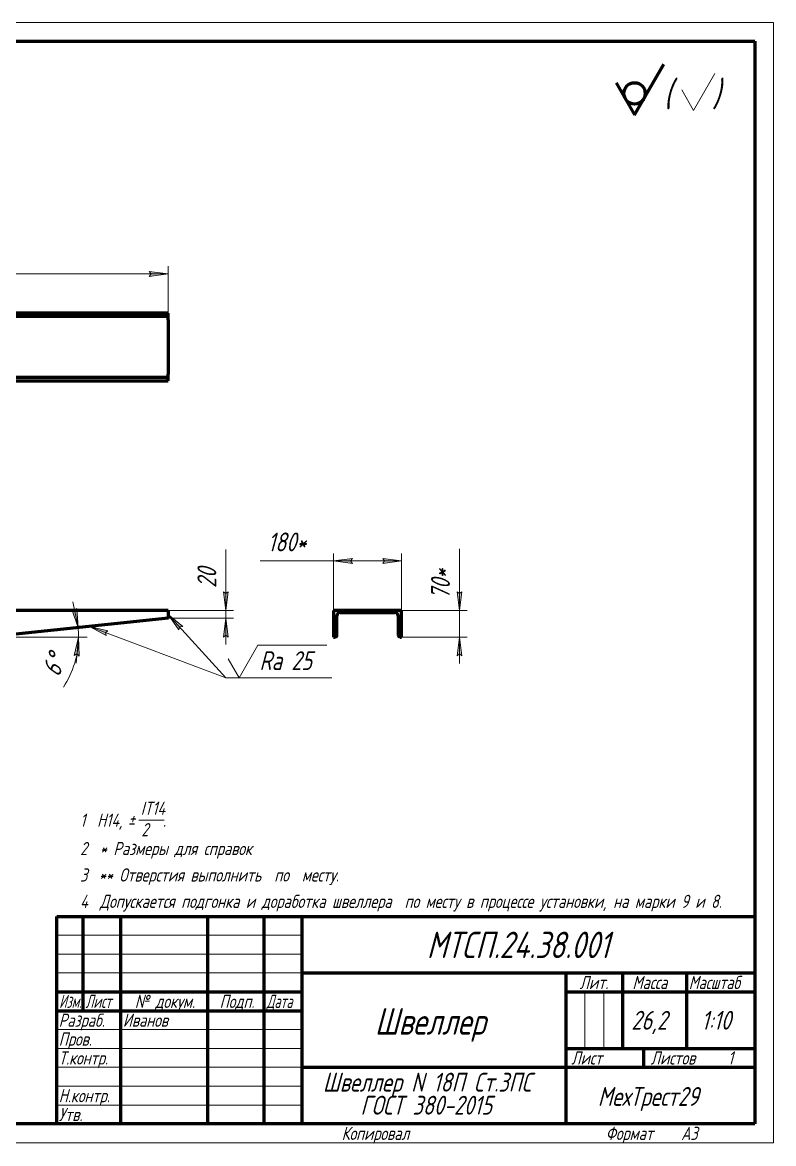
# Model space of a CAD drawing. Header units: millimetres. Extents: x 0 to 420, y 0 to 297.
# Drawn here: x 220.9 to 420, y -0.2 to 297 of the extents above; entities that cross this region are included whole.
import ezdxf

# ---------------------------------------------------------------- set-up
doc = ezdxf.new("R2010")
doc.units = ezdxf.units.MM
doc.linetypes.add('K5LT_BASIC', pattern=[0])
doc.linetypes.add('K5LT_THIN', pattern=[0])
doc.layers.add('Системный слой', color=7, linetype='Continuous')
doc.styles.add('KDIMTEXTSTYLE', font='GOST_AU.SHX', dxfattribs={"width": 0.96, "oblique": 15, "height": 5})
doc.styles.add('KTEXTSTYLE', font='GOST_AU.SHX', dxfattribs={"width": 0.96, "height": 5})
doc.dimstyles.new('KDIMSTYLE (0.10)', dxfattribs={"dimtxt": 5, "dimasz": 1, "dimexe": 2, "dimexo": 0, "dimgap": 1, "dimtad": 1, "dimlfac": 10, "dimtxsty": 'KDIMTEXTSTYLE', "dimsah": 1, "dimcen": 0, "dimdle": 1, "dimadec": 0, "dimazin": 0, "dimtfac": 0.667, "dimtmove": 0, "dimatfit": 3, "dimfxl": 1, "dimtvp": 1, "dimtolj": 1, "dimtzin": 0, "dimarcsym": 0})

# ---------------------------------------------------------------- blocks, each defined once
blk = doc.blocks.new('D0')
at = {"layer": 'Системный слой'}
blk.add_hatch(color=7, dxfattribs=at).paths.add_polyline_path([(337.39, 129.07), (336.74, 134.07), (336.08, 129.07), (336.74, 129.57)])
at = {"layer": 'Системный слой', "color": 7, "linetype": 'K5LT_THIN', "lineweight": 18}
for p, q in [((321.38, 141.07), (338.74, 141.07)), ((336.74, 141.07), (336.74, 142.07)), ((336.74, 141.07), (336.74, 134.07)), ((321.38, 134.07), (338.74, 134.07)), ((336.74, 134.07), (336.08, 129.07)), ((337.39, 129.07), (336.74, 134.07)), ((336.74, 134.07), (336.74, 127.07)), ((336.08, 129.07), (336.74, 129.57)), ((336.74, 129.57), (337.39, 129.07))]:
    blk.add_line(p, q, dxfattribs=at)
blk.add_wipeout([(335.74, 144.07), (328.6, 144.07), (328.6, 154.96), (335.74, 154.96)]).dxf.layer = 'Системный слой'
at = {"layer": 'Системный слой'}
blk.add_hatch(color=7, dxfattribs=at).paths.add_polyline_path([(336.74, 141.07), (337.39, 146.07), (336.74, 145.57), (336.08, 146.07)])
at = {"layer": 'Системный слой', "color": 7, "linetype": 'K5LT_THIN', "lineweight": 18}
for p, q in [((336.74, 142.07), (336.74, 157.41)), ((336.74, 145.57), (336.08, 146.07)), ((336.08, 146.07), (336.74, 141.07)), ((336.74, 141.07), (336.74, 148.07)), ((336.74, 141.07), (337.39, 146.07)), ((337.39, 146.07), (336.74, 145.57))]:
    blk.add_line(p, q, dxfattribs=at)
at = {"layer": 'Системный слой', "color": 7, "insert": (329.2, 144.07), "char_height": 5, "attachment_point": 1, "rotation": 90, "style": 'KTEXTSTYLE'}
blk.add_mtext('\\H3.5;\\W0.965;\\Q15;\\Q15;\\H5.00;70*', dxfattribs=at)
blk = doc.blocks.new('KDIMARROW_02')
at = {"layer": 'Системный слой'}
blk.add_hatch(color=0, dxfattribs=at).paths.add_polyline_path([(4.5, 0), (5, 0.66), (0, 0), (5, -0.66)])
at = {"layer": 'Системный слой', "color": 0, "linetype": 'K5LT_THIN', "lineweight": 18}
for p, q in [((0, 0), (-1, 0)), ((5, 0.66), (0, 0)), ((0, 0), (5, -0.66)), ((0, 0), (7, 0)), ((4.5, 0), (5, 0.66)), ((5, -0.66), (4.5, 0))]:
    blk.add_line(p, q, dxfattribs=at)
blk = doc.blocks.new('D1')
at = {"layer": 'Системный слой'}
for points in [[(308.38, 153.58), (307.88, 154.24), (308.38, 154.89), (303.38, 154.24)], [(316.38, 153.58), (321.38, 154.24), (316.38, 154.89), (316.88, 154.24)]]:
    blk.add_hatch(color=7, dxfattribs=at).paths.add_polyline_path(points)
at = {"layer": 'Системный слой', "color": 7, "linetype": 'K5LT_THIN', "lineweight": 18}
for p, q in [((303.38, 141.07), (303.38, 156.24)), ((303.38, 154.24), (308.38, 154.89)), ((308.38, 154.89), (307.88, 154.24)), ((316.88, 154.24), (316.38, 154.89)), ((316.38, 154.89), (321.38, 154.24)), ((321.38, 141.07), (321.38, 156.24)), ((303.38, 154.24), (301.38, 154.24)), ((308.38, 153.58), (303.38, 154.24)), ((321.38, 154.24), (303.38, 154.24)), ((307.88, 154.24), (308.38, 153.58)), ((321.38, 154.24), (316.38, 153.58)), ((316.38, 153.58), (316.88, 154.24))]:
    blk.add_line(p, q, dxfattribs=at)
blk.add_wipeout([(285.92, 155.24), (285.92, 162.37), (298.84, 162.37), (298.84, 155.24)]).dxf.layer = 'Системный слой'
blk.add_line((301.38, 154.24), (283.92, 154.24), dxfattribs=at)
at = {"layer": 'Системный слой', "color": 7, "insert": (285.92, 161.77), "char_height": 5, "attachment_point": 1, "style": 'KTEXTSTYLE'}
blk.add_mtext('\\H3.5;\\W0.965;\\Q15;\\Q15;\\H5.00;180*', dxfattribs=at)
blk = doc.blocks.new('KDIMARROW_01')
at = {"layer": 'Системный слой'}
blk.add_hatch(color=0, dxfattribs=at).paths.add_polyline_path([(-5, -0.66), (0, 0), (-5, 0.66), (-4.5, 0)])
at = {"layer": 'Системный слой', "color": 0, "linetype": 'K5LT_THIN', "lineweight": 18}
for p, q in [((-4.5, 0), (-5, 0.66)), ((-5, 0.66), (0, 0)), ((0, 0), (-5, -0.66)), ((-5, -0.66), (-4.5, 0)), ((0, 0), (-1, 0))]:
    blk.add_line(p, q, dxfattribs=at)
blk = doc.blocks.new('D11')
at = {"layer": 'Системный слой'}
blk.add_hatch(color=7, dxfattribs=at).paths.add_polyline_path([(275.46, 134.07), (274.8, 139.07), (274.14, 134.07), (274.8, 134.57)])
at = {"layer": 'Системный слой', "color": 7, "linetype": 'K5LT_THIN', "lineweight": 18}
for p, q in [((274.8, 141.07), (274.8, 145.07)), ((259.5, 141.07), (276.8, 141.07)), ((274.8, 141.07), (274.8, 139.07)), ((259.5, 139.07), (276.8, 139.07)), ((274.8, 139.07), (274.14, 134.07)), ((275.46, 134.07), (274.8, 139.07)), ((274.8, 139.07), (274.8, 132.07)), ((274.14, 134.07), (274.8, 134.57)), ((274.8, 134.57), (275.46, 134.07))]:
    blk.add_line(p, q, dxfattribs=at)
blk.add_wipeout([(273.8, 147.07), (266.66, 147.07), (266.66, 154.91), (273.8, 154.91)]).dxf.layer = 'Системный слой'
at = {"layer": 'Системный слой'}
blk.add_hatch(color=7, dxfattribs=at).paths.add_polyline_path([(274.8, 141.07), (275.46, 146.07), (274.8, 145.57), (274.14, 146.07)])
at = {"layer": 'Системный слой', "color": 7, "linetype": 'K5LT_THIN', "lineweight": 18}
for p, q in [((274.8, 145.07), (274.8, 157.24)), ((274.8, 145.57), (274.14, 146.07)), ((274.14, 146.07), (274.8, 141.07)), ((274.8, 141.07), (274.8, 148.07)), ((274.8, 141.07), (275.46, 146.07)), ((275.46, 146.07), (274.8, 145.57))]:
    blk.add_line(p, q, dxfattribs=at)
at = {"layer": 'Системный слой', "color": 7, "insert": (267.27, 147.07), "char_height": 5, "attachment_point": 1, "rotation": 90, "style": 'KTEXTSTYLE'}
blk.add_mtext('\\H3.5;\\W0.965;\\Q15;\\Q15;\\H5.00;20', dxfattribs=at)
blk = doc.blocks.new('D12')
at = {"layer": 'Системный слой'}
blk.add_hatch(color=7, dxfattribs=at).paths.add_polyline_path([(235.63, 136.56), (235.29, 141.6), (234.74, 140.98), (234, 141.34)])
at = {"layer": 'Системный слой', "color": 7, "linetype": 'K5LT_THIN', "lineweight": 18}
for p, q in [((235.63, 136.56), (234.25, 143.43)), ((234.74, 140.98), (234, 141.34)), ((234, 141.34), (235.63, 136.56)), ((235.29, 141.6), (234.74, 140.98)), ((235.63, 136.56), (235.29, 141.6)), ((259.5, 139.07), (233.64, 136.36)), ((238.06, 134.07), (233.76, 134.07))]:
    blk.add_line(p, q, dxfattribs=at)
blk.add_arc((211.86, 134.07), 23.9, 0, 6, dxfattribs=at)
blk.add_wipeout([(232.08, 122.73), (225.27, 125.27), (227.66, 131.67), (234.46, 129.13)]).dxf.layer = 'Системный слой'
at = {"layer": 'Системный слой'}
blk.add_hatch(color=7, dxfattribs=at).paths.add_polyline_path([(235.95, 129.03), (235.76, 134.07), (234.63, 129.15), (235.34, 129.59)])
at = {"layer": 'Системный слой', "color": 7, "linetype": 'K5LT_THIN', "lineweight": 18}
for p, q in [((235.76, 134.07), (234.63, 129.15)), ((235.76, 134.07), (235.1, 127.1)), ((235.95, 129.03), (235.76, 134.07)), ((234.63, 129.15), (235.34, 129.59)), ((235.34, 129.59), (235.95, 129.03))]:
    blk.add_line(p, q, dxfattribs=at)
blk.add_arc((211.86, 134.07), 23.9, 326.2479, 0, dxfattribs=at)
at = {"layer": 'Системный слой', "color": 7, "char_height": 5, "attachment_point": 1, "rotation": 69.5484, "style": 'KTEXTSTYLE'}
for s, insert in [('\\H3.5;\\W0.965;\\Q15;\\Q15;\\H5.00;6', (225.93, 125.03)), ('\\H3.5;\\W0.965;\\Q15;\\Q15;\\H5.00;°', (227.04, 128))]:
    blk.add_mtext(s, dxfattribs=dict(at, insert=insert))
blk = doc.blocks.new('U7')
at = {"layer": 'Системный слой'}
blk.add_hatch(color=7, dxfattribs=at).paths.add_polyline_path([(263.36, 136.82), (259.5, 140.07), (262.38, 135.93), (262.53, 136.74)])
at = {"layer": 'Системный слой', "color": 7, "linetype": 'K5LT_THIN', "lineweight": 18}
for p, q in [((259.5, 140.07), (263.36, 136.82)), ((262.38, 135.93), (259.5, 140.07)), ((274.8, 123.28), (259.5, 140.07)), ((262.53, 136.74), (262.38, 135.93)), ((263.36, 136.82), (262.53, 136.74)), ((278.3, 123.28), (283.29, 131.91)), ((283.29, 131.91), (301.55, 131.91)), ((275.41, 128.28), (278.3, 123.28)), ((274.8, 123.28), (302.94, 123.28))]:
    blk.add_line(p, q, dxfattribs=at)
at = {"layer": 'Системный слой', "color": 7, "insert": (283.71, 130.31), "char_height": 5, "attachment_point": 1, "style": 'KTEXTSTYLE'}
blk.add_mtext('\\H3.5;\\W0.965;\\Q15;\\Q15;\\H5.00;Ra 25', dxfattribs=at)
blk = doc.blocks.new('U8')
at = {"layer": 'Системный слой'}
blk.add_hatch(color=7, dxfattribs=at).paths.add_polyline_path([(242.86, 135.3), (243.56, 135.74), (238.64, 136.88), (243.09, 134.5)])
at = {"layer": 'Системный слой', "color": 7, "linetype": 'K5LT_THIN', "lineweight": 18}
for p, q in [((238.64, 136.88), (243.56, 135.74)), ((243.09, 134.5), (238.64, 136.88)), ((274.8, 123.28), (238.64, 136.88)), ((243.56, 135.74), (242.86, 135.3)), ((242.86, 135.3), (243.09, 134.5))]:
    blk.add_line(p, q, dxfattribs=at)
blk = doc.blocks.new('D13')
at = {"layer": 'Системный слой'}
for points in [[(91.63, 230.34), (92.13, 231), (87.13, 230.34), (92.13, 229.68)], [(254.5, 229.68), (259.5, 230.34), (254.5, 231), (255, 230.34)]]:
    blk.add_hatch(color=7, dxfattribs=at).paths.add_polyline_path(points)
at = {"layer": 'Системный слой', "color": 7, "linetype": 'K5LT_THIN', "lineweight": 18}
for p, q in [((87.13, 219.95), (87.13, 232.34)), ((259.5, 218.18), (259.5, 232.34)), ((87.13, 230.34), (92.13, 231)), ((92.13, 229.68), (87.13, 230.34)), ((92.13, 231), (91.63, 230.34)), ((91.63, 230.34), (92.13, 229.68)), ((255, 230.34), (254.5, 231)), ((254.5, 231), (259.5, 230.34)), ((259.5, 230.34), (254.5, 229.68)), ((254.5, 229.68), (255, 230.34))]:
    blk.add_line(p, q, dxfattribs=at)
blk.add_wipeout([(169.77, 231.34), (169.77, 238.48), (182.7, 238.48), (182.7, 231.34)]).dxf.layer = 'Системный слой'
blk.add_line((259.5, 230.34), (87.13, 230.34), dxfattribs=at)
at = {"layer": 'Системный слой', "color": 7, "insert": (169.77, 237.87), "char_height": 5, "attachment_point": 1, "style": 'KTEXTSTYLE'}
blk.add_mtext('\\H3.5;\\W0.965;\\Q15;\\Q15;\\H5.00;1724', dxfattribs=at)
blk = doc.blocks.new('U9')
at = {"color": 7, "linetype": 'K5LT_THIN', "lineweight": 18}
for p, q in [((0, 297), (420, 297)), ((420, 297), (420, 0)), ((230, 55), (295, 55)), ((230, 50), (295, 50)), ((230, 45), (295, 45)), ((369.96, 25), (369.96, 40)), ((374.98, 25), (374.98, 40)), ((230, 30), (295, 30)), ((230, 25), (295, 25)), ((230, 20), (295, 20)), ((230, 15), (295, 15)), ((230, 10), (295, 10)), ((420, 0), (0, 0))]:
    blk.add_line(p, q, dxfattribs=at)
at = {"color": 150, "linetype": 'K5LT_BASIC', "lineweight": 60, "true_color": 0x0080ff}
for p, q in [((20, 292), (415, 292)), ((415, 292), (415, 5)), ((230, 60), (415, 60)), ((230, 5), (230, 60)), ((237, 35), (237, 60)), ((247, 5), (247, 60)), ((270, 5), (270, 60)), ((285, 5), (285, 60)), ((295, 5), (295, 60)), ((295, 45), (415, 45)), ((365, 5), (365, 45)), ((380, 25), (380, 45)), ((397, 25), (397, 45)), ((230, 40), (295, 40)), ((365, 40), (380, 40)), ((380, 40), (415, 40)), ((230, 35), (295, 35)), ((365, 25), (415, 25)), ((385.57, 20), (385.57, 25)), ((295, 20), (365, 20)), ((365, 20), (415, 20)), ((415, 5), (20, 5))]:
    blk.add_line(p, q, dxfattribs=at)
at = {"color": 7, "attachment_point": 1, "style": 'KTEXTSTYLE'}
for s, insert, char_height in [('\\H3.5;\\W0.965;\\Q15;\\Q15;\\H7.00;МТСП.24.38.001', (328.07, 55.95), 7), ('\\H3.5;\\W0.965;\\Q15;\\Q15;Лит.', (368.56, 44.23), 3.5), ('\\H3.5;\\W0.965;\\Q15;\\Q15;Масса', (382.58, 44.23), 3.5), ('\\H3.5;\\W0.965;\\Q15;\\Q15;\\W0.941;Масштаб', (397.52, 44.23), 3.5), ('\\H3.5;\\W0.965;\\Q15;\\Q15;\\W0.797;Изм.', (230.61, 39.23), 3.5), ('\\H3.5;\\W0.965;\\Q15;\\Q15;\\W0.807;Лист', (237.6, 39.23), 3.5), ('\\H3.5;\\W0.965;\\Q15;\\Q15;№ докум.', (250.67, 39.23), 3.5), ('\\H3.5;\\W0.965;\\Q15;\\Q15;Подп.', (273.15, 39.23), 3.5), ('\\H3.5;\\W0.965;\\Q15;\\Q15;\\W0.807;Дата', (285.6, 39.23), 3.5), ('\\H3.5;\\W0.965;\\Q15;\\Q15;\\H7.00;Швеллер', (314.28, 35.65), 7), ('\\H3.5;\\W0.965;\\Q15;\\Q15;Разраб.', (230.5, 34.23), 3.5), ('\\H3.5;\\W0.965;\\Q15;\\Q15;Иванов', (247.5, 34.23), 3.5), ('\\H3.5;\\W0.965;\\Q15;\\Q15;\\H5.00;26,2', (382.3, 34.97), 5), ('\\H3.5;\\W0.965;\\Q15;\\Q15;\\H5.00;1:10', (400.86, 34.97), 5), ('\\H3.5;\\W0.965;\\Q15;\\Q15;Пров.', (230.5, 29.23), 3.5), ('\\H3.5;\\W0.965;\\Q15;\\Q15;Т.контр.', (230.5, 24.23), 3.5), ('\\H3.5;\\W0.965;\\Q15;\\Q15;Лист', (366.36, 24.23), 3.5), ('\\H3.5;\\W0.965;\\Q15;\\Q15;Листов', (387.41, 24.23), 3.5), ('\\H3.5;\\W0.965;\\Q15;\\Q15;1', (407.91, 24.23), 3.5), ('\\H3.5;\\W0.965;\\Q15;\\Q15;\\H5.00;Швеллер N 18П Ст.3ПС ', (300.52, 18.55), 5), ('\\H3.5;\\W0.965;\\Q15;\\Q15;Н.контр.', (230.5, 14.23), 3.5), ('\\H3.5;\\W0.965;\\Q15;\\Q15;\\H5.00;ГОСТ 380-2015', (310.5, 12.45), 5), ('\\H3.5;\\W0.965;\\Q15;\\Q15;\\H5.00;МехТрест29', (373.41, 14.77), 5), ('\\H3.5;\\W0.965;\\Q15;\\Q15;Утв.', (230.5, 9.23), 3.5), ('\\H3.5;\\W0.965;\\Q15;\\Q15;Копировал', (305.5, 4.23), 3.5), ('\\H3.5;\\W0.965;\\Q15;\\Q15;Формат', (375.5, 4.23), 3.5), ('\\H3.5;\\W0.965;\\Q15;\\Q15;A3', (395.5, 4.23), 3.5)]:
    blk.add_mtext(s, dxfattribs=dict(at, insert=insert, char_height=char_height))
blk = doc.blocks.new('U10')
at = {"color": 7, "linetype": 'K5LT_THIN', "lineweight": 18}
blk.add_line((251.74, 85.51), (258.41, 85.51), dxfattribs=at)
at = {"color": 7, "char_height": 3.5, "attachment_point": 1, "style": 'KTEXTSTYLE'}
for s, insert in [('\\H3.5;\\W0.965;\\Q15;\\Q15;IT14', (252.26, 90.43)), ('\\H3.5;\\W0.965;\\Q15;\\Q15;1', (236.18, 87.26)), ('\\H3.5;\\W0.965;\\Q15;\\Q15;Н14, ', (240.66, 87.26)), ('\\H3.5;\\W0.965;\\Q15;\\Q15;±', (248.81, 87.26)), ('\\H3.5;\\W0.965;\\Q15;\\Q15;2', (252.41, 84.74)), ('\\H3.5;\\W0.965;\\Q15;\\Q15;.', (258.12, 87.26)), ('\\H3.5;\\W0.965;\\Q15;\\Q15;2', (236.18, 79.74)), ('\\H3.5;\\W0.965;\\Q15;\\Q15;* Размеры для справок', (241.4, 79.74)), ('\\H3.5;\\W0.965;\\Q15;\\Q15;3', (236.18, 72.74)), ('\\H3.5;\\W0.965;\\Q15;\\Q15;** Отверстия выполнить  по  месту.', (241.13, 72.74)), ('\\H3.5;\\W0.965;\\Q15;\\Q15;4', (236.18, 65.74)), ('\\H3.5;\\W0.965;\\Q15;\\Q15;Допускается подгонка и доработка швеллера  по месту в процессе установки, на марки 9 и 8.', (241.4, 65.74))]:
    blk.add_mtext(s, dxfattribs=dict(at, insert=insert))
blk = doc.blocks.new('U11')
at = {"color": 150, "linetype": 'K5LT_BASIC', "lineweight": 60, "true_color": 0x0080ff}
for p, q in [((383.14, 272.51), (390.88, 285.91)), ((378.23, 281.01), (383.14, 272.51))]:
    blk.add_line(p, q, dxfattribs=at)
at = {"color": 7, "linetype": 'K5LT_THIN', "lineweight": 18}
for p, q in [((398.77, 273.69), (404.45, 283.49)), ((395.67, 279.13), (398.77, 273.69))]:
    blk.add_line(p, q, dxfattribs=at)
at = {"color": 150, "linetype": 'K5LT_BASIC', "lineweight": 60, "true_color": 0x0080ff}
blk.add_arc((383.14, 278.17), 2.83, 0, 360, dxfattribs=at)
at = {"color": 7, "char_height": 7, "attachment_point": 1, "style": 'KTEXTSTYLE'}
for s, insert in [('\\H3.5;\\W0.965;\\Q15;\\Q15;\\H7.00;(', (390.88, 281.65)), ('\\H3.5;\\W0.965;\\Q15;\\Q15;\\H7.00;)', (403.75, 281.65))]:
    blk.add_mtext(s, dxfattribs=dict(at, insert=insert))

msp = doc.modelspace()

# ---------------------------------------------------------------- linework, layer by layer
at = {"layer": 'Системный слой', "color": 150, "linetype": 'K5LT_BASIC', "lineweight": 60, "true_color": 0x0080ff}
for p, q in [((259.5047, 219.9531), (211.8607, 219.9531)), ((259.5047, 219.0831), (259.5047, 219.9531)), ((216.6179, 219.0831), (259.5047, 219.0831)), ((259.5047, 218.1831), (259.5047, 219.0831)), ((259.5047, 218.1831), (259.5047, 203.7231)), ((259.5047, 202.8231), (216.6179, 202.8231)), ((259.5047, 202.8231), (259.5047, 203.7231)), ((259.5047, 201.9531), (259.5047, 202.8231)), ((211.8607, 201.9531), (259.5047, 201.9531)), ((259.5047, 141.0664), (87.1258, 141.0664)), ((259.5047, 141.0664), (259.5047, 139.074)), ((303.3769, 141.0664), (303.3769, 134.0664)), ((321.3769, 141.0664), (303.3769, 141.0664)), ((305.1469, 140.5564), (319.6069, 140.5564)), ((321.3769, 134.0664), (321.3769, 141.0664)), ((259.5047, 139.074), (211.8607, 134.0664)), ((304.2469, 134.5664), (304.2469, 139.6564)), ((320.5069, 139.6564), (320.5069, 134.5664)), ((303.3769, 134.0664), (303.7469, 134.0664)), ((321.0069, 134.0664), (321.3769, 134.0664))]:
    msp.add_line(p, q, dxfattribs=at)
at = {"layer": 'Системный слой', "color": 7, "linetype": 'K5LT_THIN', "lineweight": 18}
msp.add_line((209.638, 134.0664), (238.0613, 134.0664), dxfattribs=at)
at = {"layer": 'Системный слой', "color": 150, "linetype": 'K5LT_BASIC', "lineweight": 60, "true_color": 0x0080ff}
for centre, radius, start, end in [((305.1469, 139.6564), 0.9, 90, 180), ((319.6069, 139.6564), 0.9, 0, 90), ((303.7469, 134.5664), 0.5, 270, 0), ((321.0069, 134.5664), 0.5, 180, 270)]:
    msp.add_arc(centre, radius, start, end, dxfattribs=at)

# ---------------------------------------------------------------- block references
for name in ['U11', 'U10']:
    msp.add_blockref(name, (0, 0))

# ---------------------------------------------------------------- next in the draw order: dimensions: what is measured, and where the dimension line sits
at = {"layer": 'Системный слой', "color": 7}
dim = msp.add_linear_dim(base=(259.5047, 230.3393), p1=(87.1258, 219.9531), p2=(259.5047, 218.1831), dimstyle='KDIMSTYLE (0.10)', override={"dimexo": 0, "dimpost": '\\H5.0;\\W0.965;\\Q15;<>', "dimblk1": 'KDIMARROW_01', "dimblk2": 'KDIMARROW_01', "dimse1": 0, "dimse2": 0, "dimclrt": 7, "dimtol": 1, "dimtp": 0, "dimtm": 0, "dimtdec": 5, "dimtolj": 1}, dxfattribs=at)
dim.commit()
dim.dimension.update_dxf_attribs({"geometry": 'D13', "text_midpoint": (176.5047, 230.3393), "dimtype": 160})
for base, p1, p2, override, picture, middle in [((274.7996, 141.0664), (259.5047, 139.074), (259.5047, 141.0664), {"dimexo": 0, "dimpost": '\\H5.0;\\W0.965;\\Q15;<>', "dimblk1": 'KDIMARROW_02', "dimblk2": 'KDIMARROW_02', "dimse1": 0, "dimse2": 0, "dimclrt": 7, "dimtol": 1, "dimtp": 0, "dimtm": 0, "dimtdec": 5, "dimtolj": 1}, 'D11', (274.7996, 151.1514)), ((336.7359, 141.0664), (321.3769, 134.0664), (321.3769, 141.0664), {"dimexo": 0, "dimpost": '\\H5.0;\\W0.965;\\Q15;<>\\H5.0;\\W0.965;\\Q15;\\Q15;*', "dimblk1": 'KDIMARROW_02', "dimblk2": 'KDIMARROW_02', "dimse1": 0, "dimse2": 0, "dimclrt": 7, "dimtol": 1, "dimtp": 0, "dimtm": 0, "dimtdec": 5, "dimtolj": 1}, 'D0', (336.7359, 149.7389))]:
    dim = msp.add_linear_dim(base=base, p1=p1, p2=p2, angle=90, dimstyle='KDIMSTYLE (0.10)', override=override, dxfattribs=at)
    dim.commit()
    dim.dimension.update_dxf_attribs({"geometry": picture, "text_midpoint": middle, "dimtype": 160})

# ---------------------------------------------------------------- next in the draw order: dimensions: what is measured, and where the dimension line sits
dim = msp.add_linear_dim(base=(321.3769, 154.2364), p1=(303.3769, 141.0664), p2=(321.3769, 141.0664), dimstyle='KDIMSTYLE (0.10)', override={"dimexo": 0, "dimpost": '\\H5.0;\\W0.965;\\Q15;<>\\H5.0;\\W0.965;\\Q15;\\Q15;*', "dimblk1": 'KDIMARROW_01', "dimblk2": 'KDIMARROW_01', "dimse1": 0, "dimse2": 0, "dimclrt": 7, "dimtol": 1, "dimtp": 0, "dimtm": 0, "dimtdec": 5, "dimtolj": 1}, dxfattribs=at)
dim.commit()
dim.dimension.update_dxf_attribs({"geometry": 'D1', "text_midpoint": (292.6461, 154.2364), "dimtype": 160})
dim = msp.add_angular_dim_2l(base=(235.6539, 136.3268), line1=((211.8607, 134.0664), (259.5047, 139.074)), line2=((211.8607, 134.0664), (238.0613, 134.0664)), dimstyle='KDIMSTYLE (0.10)', override={"dimpost": '\\H5.0;\\W0.965;\\Q15;<>', "dimblk1": 'KDIMARROW_02', "dimblk2": 'KDIMARROW_02', "dimclrt": 7, "dimtol": 1, "dimtp": 0, "dimtm": 0, "dimtdec": 5, "dimtolj": 1}, dxfattribs=at)
dim.commit()
dim.dimension.update_dxf_attribs({"geometry": 'D12', "text_midpoint": (234.2545, 125.7152), "dimtype": 162})

# ---------------------------------------------------------------- next in the draw order: block references
msp.add_blockref('U9', (0, 0))
at = {"layer": 'Системный слой'}
for name in ['U7', 'U8']:
    msp.add_blockref(name, (0, 0), dxfattribs=at)

doc.saveas('drawing.dxf')
